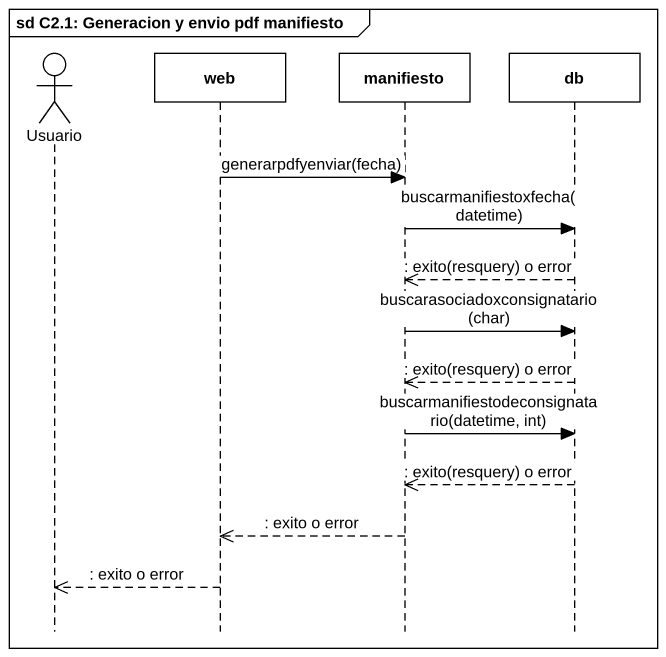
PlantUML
@startuml
mainframe sd C2.1: Generacion y envio pdf manifiesto
hide footbox
actor Usuario
participant web
participant manifiesto
participant db

web -> manifiesto : generarpdfyenviar(fecha)
manifiesto -> db : buscarmanifiestoxfecha(datetime)
db -->> manifiesto : : exito(resquery) o error
manifiesto -> db : buscarasociadoxconsignatario(char)
db -->> manifiesto : : exito(resquery) o error
manifiesto -> db : buscarmanifiestodeconsignatario(datetime, int)
db -->> manifiesto : : exito(resquery) o error
manifiesto -->> web : : exito o error
web -->> Usuario : : exito o error
@enduml
